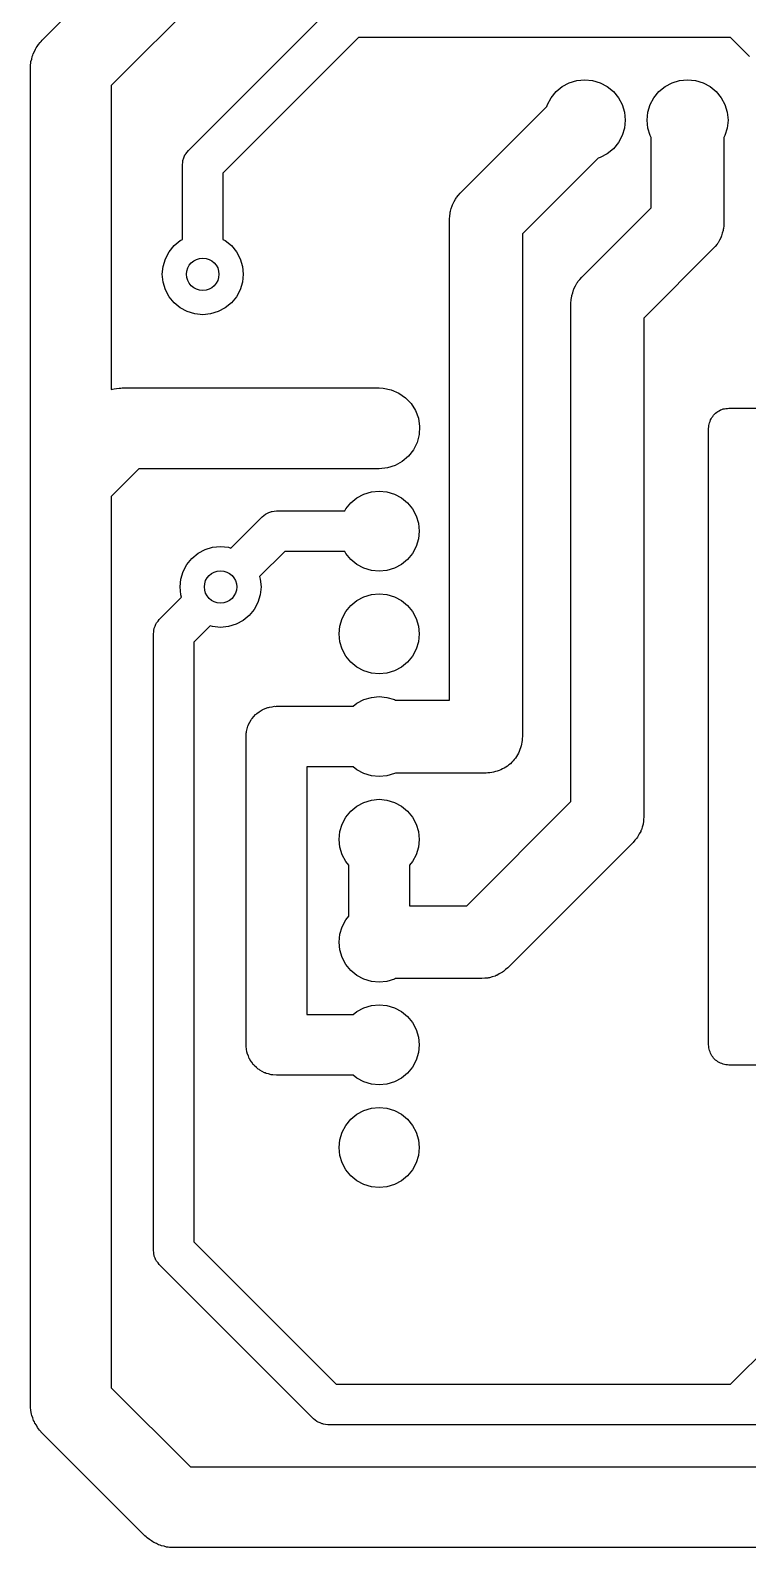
# Model space of a CAD drawing. Extents: x 3.06 to 6.65, y -4.89 to -2.07.
# Drawn here: x 3.061 to 3.758, y -4.889 to -3.413 of the extents above; entities that cross this region are included whole.
import ezdxf

# ---------------------------------------------------------------- set-up
doc = ezdxf.new("R2010")
doc.units = 0
doc.header["$MEASUREMENT"] = 0
doc.layers.add('BLACK', color=7, linetype='CONTINUOUS')

msp = doc.modelspace()

# ---------------------------------------------------------------- linework, layer by layer
at = {"layer": 'BLACK', "linetype": 'CONTINUOUS'}
for p, q in [((3.07216, -3.42216), (3.29381, -3.20051)), ((3.33796, -3.26772), (3.13937, -3.46631)), ((3.21443, -3.52939), (3.35773, -3.38608)), ((3.0687, -3.4264), (3.07013, -3.42436)), ((3.07013, -3.42436), (3.07121, -3.42332)), ((3.07121, -3.42332), (3.07216, -3.42216)), ((3.37981, -3.41969), (3.24803, -3.55146)), ((3.74185, -3.41969), (3.37981, -3.41969)), ((3.76038, -3.43821), (3.74185, -3.41969)), ((3.06125, -3.44305), (3.06193, -3.44066)), ((3.06193, -3.44066), (3.06244, -3.43821)), ((3.06244, -3.43821), (3.06303, -3.43684)), ((3.06303, -3.43684), (3.06344, -3.4354)), ((3.06344, -3.4354), (3.06459, -3.43319)), ((3.06459, -3.43319), (3.06558, -3.43089)), ((3.06558, -3.43089), (3.06643, -3.42966)), ((3.06643, -3.42966), (3.06713, -3.42833)), ((3.06713, -3.42833), (3.0687, -3.4264)), ((3.06063, -3.45), (3.06083, -3.44602)), ((3.06063, -3.85), (3.06063, -3.45)), ((3.06083, -3.44602), (3.06113, -3.44455)), ((3.06113, -3.44455), (3.06125, -3.44305)), ((3.13937, -3.46631), (3.13937, -3.76211)), ((3.57216, -3.47216), (3.57813, -3.46726)), ((3.57813, -3.46726), (3.58493, -3.46363)), ((3.58493, -3.46363), (3.59232, -3.46139)), ((3.59232, -3.46139), (3.6, -3.46063)), ((3.6, -3.46063), (3.60768, -3.46139)), ((3.60768, -3.46139), (3.61507, -3.46363)), ((3.61507, -3.46363), (3.62187, -3.46726)), ((3.62187, -3.46726), (3.62784, -3.47216)), ((3.67216, -3.47216), (3.67813, -3.46726)), ((3.67813, -3.46726), (3.68493, -3.46363)), ((3.68493, -3.46363), (3.69232, -3.46139)), ((3.69232, -3.46139), (3.7, -3.46063)), ((3.7, -3.46063), (3.70768, -3.46139)), ((3.70768, -3.46139), (3.71507, -3.46363)), ((3.71507, -3.46363), (3.72187, -3.46726)), ((3.72187, -3.46726), (3.72784, -3.47216)), ((3.56305, -3.48684), (3.56363, -3.48493)), ((3.56363, -3.48493), (3.56726, -3.47813)), ((3.56726, -3.47813), (3.57216, -3.47216)), ((3.62784, -3.47216), (3.63274, -3.47813)), ((3.63274, -3.47813), (3.63637, -3.48493)), ((3.63637, -3.48493), (3.63861, -3.49232)), ((3.66139, -3.49232), (3.66363, -3.48493)), ((3.66363, -3.48493), (3.66726, -3.47813)), ((3.66726, -3.47813), (3.67216, -3.47216)), ((3.72784, -3.47216), (3.73274, -3.47813)), ((3.73274, -3.47813), (3.73637, -3.48493)), ((3.73637, -3.48493), (3.73861, -3.49232)), ((3.47888, -3.57101), (3.56305, -3.48684)), ((3.63861, -3.49232), (3.63937, -3.5)), ((3.66063, -3.5), (3.66139, -3.49232)), ((3.73861, -3.49232), (3.73937, -3.5)), ((3.63861, -3.50768), (3.63637, -3.51507)), ((3.63937, -3.5), (3.63861, -3.50768)), ((3.66139, -3.50768), (3.66063, -3.5)), ((3.66363, -3.51507), (3.66139, -3.50768)), ((3.73861, -3.50768), (3.73637, -3.51507)), ((3.73937, -3.5), (3.73861, -3.50768)), ((3.21317, -3.53107), (3.21443, -3.52939)), ((3.62784, -3.52784), (3.62187, -3.53274)), ((3.63274, -3.52187), (3.62784, -3.52784)), ((3.63637, -3.51507), (3.63274, -3.52187)), ((3.66457, -3.51683), (3.66363, -3.51507)), ((3.66457, -3.58532), (3.66457, -3.51683)), ((3.73637, -3.51507), (3.73543, -3.51683)), ((3.73543, -3.51683), (3.73543, -3.6)), ((3.20866, -3.54331), (3.20896, -3.54122)), ((3.20866, -3.6161), (3.20866, -3.54331)), ((3.20896, -3.54122), (3.20911, -3.53912)), ((3.20911, -3.53912), (3.20936, -3.53846)), ((3.20936, -3.53846), (3.20946, -3.53776)), ((3.20946, -3.53776), (3.21033, -3.53585)), ((3.21033, -3.53585), (3.21107, -3.53387)), ((3.21107, -3.53387), (3.21149, -3.53331)), ((3.21149, -3.53331), (3.21179, -3.53266)), ((3.21179, -3.53266), (3.21317, -3.53107)), ((3.61316, -3.53695), (3.53937, -3.61074)), ((3.61507, -3.53637), (3.61316, -3.53695)), ((3.62187, -3.53274), (3.61507, -3.53637)), ((3.24803, -3.55146), (3.24803, -3.6161)), ((3.47527, -3.57524), (3.47713, -3.57317)), ((3.47713, -3.57317), (3.47888, -3.57101)), ((3.46928, -3.5887), (3.47014, -3.58605)), ((3.47014, -3.58605), (3.47086, -3.58336)), ((3.47086, -3.58336), (3.47128, -3.58254)), ((3.47128, -3.58254), (3.47157, -3.58165)), ((3.47157, -3.58165), (3.47296, -3.57924)), ((3.47296, -3.57924), (3.47422, -3.57676)), ((3.47422, -3.57676), (3.47481, -3.57604)), ((3.47481, -3.57604), (3.47527, -3.57524)), ((3.59699, -3.6529), (3.66457, -3.58532)), ((3.4685, -3.59606), (3.46879, -3.5933)), ((3.4685, -4.06457), (3.4685, -3.59606)), ((3.46879, -3.5933), (3.46894, -3.59052)), ((3.46894, -3.59052), (3.46918, -3.58962)), ((3.46918, -3.58962), (3.46928, -3.5887)), ((3.73514, -3.60277), (3.735, -3.60554)), ((3.73543, -3.6), (3.73514, -3.60277)), ((3.20051, -3.62216), (3.20647, -3.61726)), ((3.20647, -3.61726), (3.20866, -3.6161)), ((3.24803, -3.6161), (3.25022, -3.61726)), ((3.25022, -3.61726), (3.25619, -3.62216)), ((3.53937, -3.61074), (3.53937, -4.1)), ((3.73098, -3.61682), (3.72972, -3.6193)), ((3.73237, -3.61441), (3.73098, -3.61682)), ((3.73266, -3.61353), (3.73237, -3.61441)), ((3.73308, -3.6127), (3.73266, -3.61353)), ((3.7338, -3.61001), (3.73308, -3.6127)), ((3.73466, -3.60737), (3.7338, -3.61001)), ((3.73476, -3.60644), (3.73466, -3.60737)), ((3.735, -3.60554), (3.73476, -3.60644)), ((3.19197, -3.63493), (3.19561, -3.62813)), ((3.19561, -3.62813), (3.20051, -3.62216)), ((3.25619, -3.62216), (3.26108, -3.62813)), ((3.26108, -3.62813), (3.26472, -3.63493)), ((3.72505, -3.62505), (3.65748, -3.69263)), ((3.72681, -3.62289), (3.72505, -3.62505)), ((3.72867, -3.62083), (3.72681, -3.62289)), ((3.72913, -3.62002), (3.72867, -3.62083)), ((3.72972, -3.6193), (3.72913, -3.62002)), ((3.18898, -3.65), (3.18973, -3.64232)), ((3.18973, -3.64232), (3.19197, -3.63493)), ((3.26472, -3.63493), (3.26696, -3.64232)), ((3.26696, -3.64232), (3.26772, -3.65)), ((3.18973, -3.65768), (3.18898, -3.65)), ((3.19197, -3.66507), (3.18973, -3.65768)), ((3.26696, -3.65768), (3.26472, -3.66507)), ((3.26772, -3.65), (3.26696, -3.65768)), ((3.58968, -3.66354), (3.59107, -3.66113)), ((3.59107, -3.66113), (3.59233, -3.65865)), ((3.59233, -3.65865), (3.59292, -3.65793)), ((3.59292, -3.65793), (3.59338, -3.65713)), ((3.59338, -3.65713), (3.59524, -3.65506)), ((3.59524, -3.65506), (3.59699, -3.6529)), ((3.19561, -3.67187), (3.19197, -3.66507)), ((3.20051, -3.67784), (3.19561, -3.67187)), ((3.26108, -3.67187), (3.25619, -3.67784)), ((3.26472, -3.66507), (3.26108, -3.67187)), ((3.58661, -3.67795), (3.5869, -3.67519)), ((3.5869, -3.67519), (3.58705, -3.67241)), ((3.58705, -3.67241), (3.58729, -3.67151)), ((3.58729, -3.67151), (3.58739, -3.67059)), ((3.58739, -3.67059), (3.58825, -3.66794)), ((3.58825, -3.66794), (3.58897, -3.66525)), ((3.58897, -3.66525), (3.58939, -3.66443)), ((3.58939, -3.66443), (3.58968, -3.66354)), ((3.20647, -3.68274), (3.20051, -3.67784)), ((3.21328, -3.68637), (3.20647, -3.68274)), ((3.22067, -3.68861), (3.21328, -3.68637)), ((3.22835, -3.68937), (3.22067, -3.68861)), ((3.23603, -3.68861), (3.22835, -3.68937)), ((3.24341, -3.68637), (3.23603, -3.68861)), ((3.25022, -3.68274), (3.24341, -3.68637)), ((3.25619, -3.67784), (3.25022, -3.68274)), ((3.58661, -4.16328), (3.58661, -3.67795)), ((3.65748, -3.69263), (3.65748, -4.17795)), ((3.13937, -3.76211), (3.14064, -3.76188)), ((3.14064, -3.76188), (3.14207, -3.76144)), ((3.14207, -3.76144), (3.14456, -3.76118)), ((3.14456, -3.76118), (3.14701, -3.76074)), ((3.14701, -3.76074), (3.14851, -3.76078)), ((3.14851, -3.76078), (3.15, -3.76063)), ((3.15, -3.76063), (3.4, -3.76063)), ((3.4, -3.76063), (3.40398, -3.76083)), ((3.40398, -3.76083), (3.41179, -3.76244)), ((3.41179, -3.76244), (3.41911, -3.76558)), ((3.41911, -3.76558), (3.42564, -3.77013)), ((3.42564, -3.77013), (3.43113, -3.7759)), ((3.43113, -3.7759), (3.43535, -3.78266)), ((3.736, -3.78091), (3.73736, -3.78052)), ((3.73736, -3.78052), (3.73876, -3.78052)), ((3.73876, -3.78052), (3.74016, -3.78031)), ((3.74016, -3.78031), (3.96654, -3.78031)), ((3.43535, -3.78266), (3.43811, -3.79013)), ((3.43811, -3.79013), (3.43932, -3.79801)), ((3.72107, -3.79585), (3.72127, -3.79445)), ((3.72127, -3.79445), (3.72185, -3.79317)), ((3.72185, -3.79317), (3.72225, -3.79182)), ((3.72225, -3.79182), (3.72301, -3.79064)), ((3.72301, -3.79064), (3.7236, -3.78936)), ((3.7236, -3.78936), (3.72452, -3.78829)), ((3.72452, -3.78829), (3.72528, -3.78711)), ((3.72528, -3.78711), (3.72634, -3.78619)), ((3.72634, -3.78619), (3.72727, -3.78512)), ((3.72727, -3.78512), (3.72845, -3.78436)), ((3.72845, -3.78436), (3.72951, -3.78344)), ((3.72951, -3.78344), (3.7308, -3.78286)), ((3.7308, -3.78286), (3.73198, -3.78209)), ((3.73198, -3.78209), (3.73333, -3.7817)), ((3.73333, -3.7817), (3.73461, -3.78111)), ((3.73461, -3.78111), (3.736, -3.78091)), ((3.43892, -3.80596), (3.43692, -3.81367)), ((3.43932, -3.79801), (3.43892, -3.80596)), ((3.72047, -3.8), (3.72067, -3.79861)), ((3.72047, -4.4), (3.72047, -3.8)), ((3.72067, -3.7972), (3.72107, -3.79585)), ((3.72067, -3.79861), (3.72067, -3.7972)), ((3.43341, -3.82083), (3.42854, -3.82712)), ((3.43692, -3.81367), (3.43341, -3.82083)), ((3.16631, -3.83937), (3.13937, -3.86631)), ((3.4, -3.83937), (3.16631, -3.83937)), ((3.40793, -3.83856), (3.4, -3.83937)), ((3.41553, -3.83618), (3.40793, -3.83856)), ((3.42249, -3.83231), (3.41553, -3.83618)), ((3.42854, -3.82712), (3.42249, -3.83231)), ((3.06063, -4.75), (3.06063, -3.85)), ((3.13937, -3.86631), (3.13937, -4.73369)), ((3.37244, -3.87244), (3.37835, -3.86759)), ((3.37835, -3.86759), (3.38508, -3.86399)), ((3.38508, -3.86399), (3.3924, -3.86177)), ((3.3924, -3.86177), (3.4, -3.86102)), ((3.4, -3.86102), (3.4076, -3.86177)), ((3.4076, -3.86177), (3.41492, -3.86399)), ((3.41492, -3.86399), (3.42165, -3.86759)), ((3.42165, -3.86759), (3.42756, -3.87244)), ((3.28777, -3.88482), (3.28936, -3.88344)), ((3.28936, -3.88344), (3.29, -3.88315)), ((3.29, -3.88315), (3.29057, -3.88272)), ((3.29057, -3.88272), (3.29254, -3.88199)), ((3.29254, -3.88199), (3.29445, -3.88111)), ((3.29445, -3.88111), (3.29515, -3.88101)), ((3.29515, -3.88101), (3.29582, -3.88076)), ((3.29582, -3.88076), (3.29792, -3.88061)), ((3.29792, -3.88061), (3.3, -3.88031)), ((3.3, -3.88031), (3.36654, -3.88031)), ((3.36654, -3.88031), (3.36759, -3.87835)), ((3.36759, -3.87835), (3.37244, -3.87244)), ((3.42756, -3.87244), (3.43241, -3.87835)), ((3.43241, -3.87835), (3.43601, -3.88508)), ((3.25572, -3.91644), (3.28608, -3.88608)), ((3.28608, -3.88608), (3.28777, -3.88482)), ((3.43601, -3.88508), (3.43823, -3.8924)), ((3.43823, -3.8924), (3.43898, -3.9)), ((3.43823, -3.9076), (3.43601, -3.91492)), ((3.43898, -3.9), (3.43823, -3.9076)), ((3.21293, -3.93246), (3.21783, -3.92649)), ((3.21783, -3.92649), (3.2238, -3.9216)), ((3.2238, -3.9216), (3.2306, -3.91796)), ((3.2306, -3.91796), (3.23799, -3.91572)), ((3.23799, -3.91572), (3.24567, -3.91496)), ((3.24567, -3.91496), (3.25335, -3.91572)), ((3.25335, -3.91572), (3.25572, -3.91644)), ((3.30815, -3.91969), (3.28356, -3.94428)), ((3.36654, -3.91969), (3.30815, -3.91969)), ((3.36759, -3.92165), (3.36654, -3.91969)), ((3.37244, -3.92756), (3.36759, -3.92165)), ((3.37835, -3.93241), (3.37244, -3.92756)), ((3.42756, -3.92756), (3.42165, -3.93241)), ((3.43241, -3.92165), (3.42756, -3.92756)), ((3.43601, -3.91492), (3.43241, -3.92165)), ((3.20706, -3.94665), (3.2093, -3.93926)), ((3.2093, -3.93926), (3.21293, -3.93246)), ((3.38508, -3.93601), (3.37835, -3.93241)), ((3.3924, -3.93823), (3.38508, -3.93601)), ((3.4, -3.93898), (3.3924, -3.93823)), ((3.4076, -3.93823), (3.4, -3.93898)), ((3.41492, -3.93601), (3.4076, -3.93823)), ((3.42165, -3.93241), (3.41492, -3.93601)), ((3.2063, -3.95433), (3.20706, -3.94665)), ((3.20706, -3.96201), (3.2063, -3.95433)), ((3.28356, -3.94428), (3.28428, -3.94665)), ((3.28428, -3.94665), (3.28504, -3.95433)), ((3.28504, -3.95433), (3.28428, -3.96201)), ((3.18608, -3.98608), (3.20778, -3.96439)), ((3.20778, -3.96439), (3.20706, -3.96201)), ((3.28204, -3.9694), (3.2784, -3.9762)), ((3.28428, -3.96201), (3.28204, -3.9694)), ((3.36759, -3.97835), (3.37244, -3.97244)), ((3.37244, -3.97244), (3.37835, -3.96759)), ((3.37835, -3.96759), (3.38508, -3.96399)), ((3.38508, -3.96399), (3.3924, -3.96177)), ((3.3924, -3.96177), (3.4, -3.96102)), ((3.4, -3.96102), (3.4076, -3.96177)), ((3.4076, -3.96177), (3.41492, -3.96399)), ((3.41492, -3.96399), (3.42165, -3.96759)), ((3.42165, -3.96759), (3.42756, -3.97244)), ((3.42756, -3.97244), (3.43241, -3.97835)), ((3.18482, -3.98777), (3.18608, -3.98608)), ((3.26754, -3.98707), (3.26074, -3.9907)), ((3.27351, -3.98217), (3.26754, -3.98707)), ((3.2784, -3.9762), (3.27351, -3.98217)), ((3.36177, -3.9924), (3.36399, -3.98508)), ((3.36399, -3.98508), (3.36759, -3.97835)), ((3.43241, -3.97835), (3.43601, -3.98508)), ((3.43601, -3.98508), (3.43823, -3.9924)), ((3.18031, -4), (3.18061, -3.99792)), ((3.18031, -4.6), (3.18031, -4)), ((3.18061, -3.99792), (3.18076, -3.99582)), ((3.18076, -3.99582), (3.18101, -3.99515)), ((3.18101, -3.99515), (3.18111, -3.99445)), ((3.18111, -3.99445), (3.18199, -3.99254)), ((3.18199, -3.99254), (3.18272, -3.99057)), ((3.18272, -3.99057), (3.18315, -3.99)), ((3.18315, -3.99), (3.18344, -3.98936)), ((3.18344, -3.98936), (3.18482, -3.98777)), ((3.23561, -3.99222), (3.21969, -4.00815)), ((3.23799, -3.99294), (3.23561, -3.99222)), ((3.24567, -3.9937), (3.23799, -3.99294)), ((3.25335, -3.99294), (3.24567, -3.9937)), ((3.26074, -3.9907), (3.25335, -3.99294)), ((3.36102, -4), (3.36177, -3.9924)), ((3.36177, -4.0076), (3.36102, -4)), ((3.43823, -3.9924), (3.43898, -4)), ((3.43898, -4), (3.43823, -4.0076)), ((3.21969, -4.00815), (3.21969, -4.59185)), ((3.36399, -4.01492), (3.36177, -4.0076)), ((3.36759, -4.02165), (3.36399, -4.01492)), ((3.43601, -4.01492), (3.43241, -4.02165)), ((3.43823, -4.0076), (3.43601, -4.01492)), ((3.37244, -4.02756), (3.36759, -4.02165)), ((3.37835, -4.03241), (3.37244, -4.02756)), ((3.42756, -4.02756), (3.42165, -4.03241)), ((3.43241, -4.02165), (3.42756, -4.02756)), ((3.38508, -4.03601), (3.37835, -4.03241)), ((3.3924, -4.03823), (3.38508, -4.03601)), ((3.4, -4.03898), (3.3924, -4.03823)), ((3.4076, -4.03823), (3.4, -4.03898)), ((3.41492, -4.03601), (3.4076, -4.03823)), ((3.42165, -4.03241), (3.41492, -4.03601)), ((3.3924, -4.06177), (3.4, -4.06102)), ((3.4, -4.06102), (3.4076, -4.06177)), ((3.28317, -4.07597), (3.28524, -4.07443)), ((3.28524, -4.07443), (3.28603, -4.07409)), ((3.28603, -4.07409), (3.28675, -4.07361)), ((3.28675, -4.07361), (3.28917, -4.07273)), ((3.28917, -4.07273), (3.29153, -4.07171)), ((3.29153, -4.07171), (3.29238, -4.07156)), ((3.29238, -4.07156), (3.29319, -4.07127)), ((3.29319, -4.07127), (3.29575, -4.07097)), ((3.29575, -4.07097), (3.29828, -4.07052)), ((3.29828, -4.07052), (3.29914, -4.07057)), ((3.29914, -4.07057), (3.3, -4.07047)), ((3.3, -4.07047), (3.37484, -4.07047)), ((3.37484, -4.07047), (3.37835, -4.06759)), ((3.37835, -4.06759), (3.38508, -4.06399)), ((3.38508, -4.06399), (3.3924, -4.06177)), ((3.4076, -4.06177), (3.41492, -4.06399)), ((3.41492, -4.06399), (3.41599, -4.06457)), ((3.41599, -4.06457), (3.4685, -4.06457)), ((3.27166, -4.09241), (3.27225, -4.0899)), ((3.27225, -4.0899), (3.27264, -4.08913)), ((3.27264, -4.08913), (3.27289, -4.0883)), ((3.27289, -4.0883), (3.27417, -4.08608)), ((3.27417, -4.08608), (3.27533, -4.08377)), ((3.27533, -4.08377), (3.27588, -4.08311)), ((3.27588, -4.08311), (3.27632, -4.08237)), ((3.27632, -4.08237), (3.27808, -4.08049)), ((3.27808, -4.08049), (3.27974, -4.07852)), ((3.27974, -4.07852), (3.28043, -4.07801)), ((3.28043, -4.07801), (3.28102, -4.07738)), ((3.28102, -4.07738), (3.28317, -4.07597)), ((3.27047, -4.1), (3.27067, -4.09657)), ((3.27047, -4.4), (3.27047, -4.1)), ((3.27067, -4.09657), (3.27087, -4.09573)), ((3.27087, -4.09573), (3.27092, -4.09487)), ((3.27092, -4.09487), (3.27166, -4.09241)), ((3.53918, -4.1037), (3.53879, -4.10552)), ((3.53937, -4.1), (3.53918, -4.10185)), ((3.53918, -4.10185), (3.53918, -4.1037)), ((3.53353, -4.11922), (3.5326, -4.12083)), ((3.53462, -4.11772), (3.53353, -4.11922)), ((3.53538, -4.11602), (3.53462, -4.11772)), ((3.53631, -4.11441), (3.53538, -4.11602)), ((3.53688, -4.11265), (3.53631, -4.11441)), ((3.53764, -4.11095), (3.53688, -4.11265)), ((3.53802, -4.10913), (3.53764, -4.11095)), ((3.5386, -4.10737), (3.53802, -4.10913)), ((3.53879, -4.10552), (3.5386, -4.10737)), ((3.37484, -4.12953), (3.32953, -4.12953)), ((3.32953, -4.12953), (3.32953, -4.37047)), ((3.37835, -4.13241), (3.37484, -4.12953)), ((3.38508, -4.13601), (3.37835, -4.13241)), ((3.50946, -4.13485), (3.50764, -4.13524)), ((3.5113, -4.13466), (3.50946, -4.13485)), ((3.51307, -4.13408), (3.5113, -4.13466)), ((3.51489, -4.1337), (3.51307, -4.13408)), ((3.51658, -4.13294), (3.51489, -4.1337)), ((3.51835, -4.13237), (3.51658, -4.13294)), ((3.51996, -4.13144), (3.51835, -4.13237)), ((3.52165, -4.13069), (3.51996, -4.13144)), ((3.52316, -4.12959), (3.52165, -4.13069)), ((3.52476, -4.12867), (3.52316, -4.12959)), ((3.52614, -4.12742), (3.52476, -4.12867)), ((3.52765, -4.12633), (3.52614, -4.12742)), ((3.52889, -4.12495), (3.52765, -4.12633)), ((3.53027, -4.12371), (3.52889, -4.12495)), ((3.53136, -4.12221), (3.53027, -4.12371)), ((3.5326, -4.12083), (3.53136, -4.12221)), ((3.3924, -4.13823), (3.38508, -4.13601)), ((3.4, -4.13898), (3.3924, -4.13823)), ((3.4076, -4.13823), (3.4, -4.13898)), ((3.41492, -4.13601), (3.4076, -4.13823)), ((3.41599, -4.13543), (3.41492, -4.13601)), ((3.50394, -4.13543), (3.41599, -4.13543)), ((3.50578, -4.13524), (3.50394, -4.13543)), ((3.50764, -4.13524), (3.50578, -4.13524)), ((3.37835, -4.16759), (3.38508, -4.16399)), ((3.38508, -4.16399), (3.3924, -4.16177)), ((3.3924, -4.16177), (3.4, -4.16102)), ((3.4, -4.16102), (3.4076, -4.16177)), ((3.4076, -4.16177), (3.41492, -4.16399)), ((3.41492, -4.16399), (3.42165, -4.16759)), ((3.48532, -4.26457), (3.58661, -4.16328)), ((3.36399, -4.18508), (3.36759, -4.17835)), ((3.36759, -4.17835), (3.37244, -4.17244)), ((3.37244, -4.17244), (3.37835, -4.16759)), ((3.42165, -4.16759), (3.42756, -4.17244)), ((3.42756, -4.17244), (3.43241, -4.17835)), ((3.43241, -4.17835), (3.43601, -4.18508)), ((3.65748, -4.17795), (3.65719, -4.18072)), ((3.36102, -4.2), (3.36177, -4.1924)), ((3.36177, -4.1924), (3.36399, -4.18508)), ((3.43601, -4.18508), (3.43823, -4.1924)), ((3.43823, -4.1924), (3.43898, -4.2)), ((3.65442, -4.19236), (3.65303, -4.19477)), ((3.6547, -4.19148), (3.65442, -4.19236)), ((3.65513, -4.19065), (3.6547, -4.19148)), ((3.65585, -4.18797), (3.65513, -4.19065)), ((3.65671, -4.18532), (3.65585, -4.18797)), ((3.6568, -4.18439), (3.65671, -4.18532)), ((3.65704, -4.1835), (3.6568, -4.18439)), ((3.65719, -4.18072), (3.65704, -4.1835)), ((3.36177, -4.2076), (3.36102, -4.2)), ((3.36399, -4.21492), (3.36177, -4.2076)), ((3.43823, -4.2076), (3.43601, -4.21492)), ((3.43898, -4.2), (3.43823, -4.2076)), ((3.6471, -4.20301), (3.52505, -4.32505)), ((3.64885, -4.20085), (3.6471, -4.20301)), ((3.65071, -4.19878), (3.64885, -4.20085)), ((3.65118, -4.19797), (3.65071, -4.19878)), ((3.65176, -4.19725), (3.65118, -4.19797)), ((3.65303, -4.19477), (3.65176, -4.19725)), ((3.36759, -4.22165), (3.36399, -4.21492)), ((3.37047, -4.22516), (3.36759, -4.22165)), ((3.43241, -4.22165), (3.42953, -4.22516)), ((3.43601, -4.21492), (3.43241, -4.22165)), ((3.37047, -4.27484), (3.37047, -4.22516)), ((3.42953, -4.22516), (3.42953, -4.26457)), ((3.42953, -4.26457), (3.48532, -4.26457)), ((3.36399, -4.28508), (3.36759, -4.27835)), ((3.36759, -4.27835), (3.37047, -4.27484)), ((3.36102, -4.3), (3.36177, -4.2924)), ((3.36177, -4.2924), (3.36399, -4.28508)), ((3.36177, -4.3076), (3.36102, -4.3)), ((3.36399, -4.31492), (3.36177, -4.3076)), ((3.36759, -4.32165), (3.36399, -4.31492)), ((3.37244, -4.32756), (3.36759, -4.32165)), ((3.52289, -4.32681), (3.52083, -4.32867)), ((3.52505, -4.32505), (3.52289, -4.32681)), ((3.37835, -4.33241), (3.37244, -4.32756)), ((3.38508, -4.33601), (3.37835, -4.33241)), ((3.3924, -4.33823), (3.38508, -4.33601)), ((3.4, -4.33898), (3.3924, -4.33823)), ((3.4076, -4.33823), (3.4, -4.33898)), ((3.41492, -4.33601), (3.4076, -4.33823)), ((3.41599, -4.33543), (3.41492, -4.33601)), ((3.5, -4.33543), (3.41599, -4.33543)), ((3.50277, -4.33514), (3.5, -4.33543)), ((3.50554, -4.335), (3.50277, -4.33514)), ((3.50644, -4.33476), (3.50554, -4.335)), ((3.50737, -4.33466), (3.50644, -4.33476)), ((3.51001, -4.3338), (3.50737, -4.33466)), ((3.5127, -4.33308), (3.51001, -4.3338)), ((3.51353, -4.33266), (3.5127, -4.33308)), ((3.51441, -4.33237), (3.51353, -4.33266)), ((3.51682, -4.33098), (3.51441, -4.33237)), ((3.5193, -4.32972), (3.51682, -4.33098)), ((3.52002, -4.32913), (3.5193, -4.32972)), ((3.52083, -4.32867), (3.52002, -4.32913)), ((3.32953, -4.37047), (3.37484, -4.37047)), ((3.37484, -4.37047), (3.37835, -4.36759)), ((3.37835, -4.36759), (3.38508, -4.36399)), ((3.38508, -4.36399), (3.3924, -4.36177)), ((3.3924, -4.36177), (3.4, -4.36102)), ((3.4, -4.36102), (3.4076, -4.36177)), ((3.4076, -4.36177), (3.41492, -4.36399)), ((3.41492, -4.36399), (3.42165, -4.36759)), ((3.42165, -4.36759), (3.42756, -4.37244)), ((3.42756, -4.37244), (3.43241, -4.37835)), ((3.43241, -4.37835), (3.43601, -4.38508)), ((3.43601, -4.38508), (3.43823, -4.3924)), ((3.27057, -4.40086), (3.27047, -4.4)), ((3.43823, -4.3924), (3.43898, -4.4)), ((3.43898, -4.4), (3.43823, -4.4076)), ((3.72067, -4.40139), (3.72047, -4.4)), ((3.27052, -4.40172), (3.27057, -4.40086)), ((3.27097, -4.40425), (3.27052, -4.40172)), ((3.27127, -4.40681), (3.27097, -4.40425)), ((3.27156, -4.40762), (3.27127, -4.40681)), ((3.27171, -4.40847), (3.27156, -4.40762)), ((3.27273, -4.41083), (3.27171, -4.40847)), ((3.27361, -4.41325), (3.27273, -4.41083)), ((3.27409, -4.41397), (3.27361, -4.41325)), ((3.27443, -4.41476), (3.27409, -4.41397)), ((3.27597, -4.41683), (3.27443, -4.41476)), ((3.43601, -4.41492), (3.43241, -4.42165)), ((3.43823, -4.4076), (3.43601, -4.41492)), ((3.72067, -4.4028), (3.72067, -4.40139)), ((3.72107, -4.40415), (3.72067, -4.4028)), ((3.72127, -4.40555), (3.72107, -4.40415)), ((3.72185, -4.40683), (3.72127, -4.40555)), ((3.72225, -4.40818), (3.72185, -4.40683)), ((3.72301, -4.40936), (3.72225, -4.40818)), ((3.7236, -4.41064), (3.72301, -4.40936)), ((3.72452, -4.41171), (3.7236, -4.41064)), ((3.72528, -4.41289), (3.72452, -4.41171)), ((3.72634, -4.41381), (3.72528, -4.41289)), ((3.72727, -4.41488), (3.72634, -4.41381)), ((3.72845, -4.41564), (3.72727, -4.41488)), ((3.27738, -4.41898), (3.27597, -4.41683)), ((3.27801, -4.41957), (3.27738, -4.41898)), ((3.27852, -4.42026), (3.27801, -4.41957)), ((3.28049, -4.42192), (3.27852, -4.42026)), ((3.28237, -4.42368), (3.28049, -4.42192)), ((3.28311, -4.42412), (3.28237, -4.42368)), ((3.28377, -4.42467), (3.28311, -4.42412)), ((3.28608, -4.42583), (3.28377, -4.42467)), ((3.2883, -4.42711), (3.28608, -4.42583)), ((3.28913, -4.42736), (3.2883, -4.42711)), ((3.2899, -4.42775), (3.28913, -4.42736)), ((3.29241, -4.42834), (3.2899, -4.42775)), ((3.29487, -4.42908), (3.29241, -4.42834)), ((3.29573, -4.42913), (3.29487, -4.42908)), ((3.29657, -4.42933), (3.29573, -4.42913)), ((3.3, -4.42953), (3.29657, -4.42933)), ((3.37484, -4.42953), (3.3, -4.42953)), ((3.37835, -4.43241), (3.37484, -4.42953)), ((3.42756, -4.42756), (3.42165, -4.43241)), ((3.43241, -4.42165), (3.42756, -4.42756)), ((3.72951, -4.41656), (3.72845, -4.41564)), ((3.7308, -4.41714), (3.72951, -4.41656)), ((3.73198, -4.41791), (3.7308, -4.41714)), ((3.73333, -4.4183), (3.73198, -4.41791)), ((3.73461, -4.41889), (3.73333, -4.4183)), ((3.736, -4.41909), (3.73461, -4.41889)), ((3.73736, -4.41948), (3.736, -4.41909)), ((3.73876, -4.41948), (3.73736, -4.41948)), ((3.74016, -4.41969), (3.73876, -4.41948)), ((3.96654, -4.41969), (3.74016, -4.41969)), ((3.38508, -4.43601), (3.37835, -4.43241)), ((3.3924, -4.43823), (3.38508, -4.43601)), ((3.4, -4.43898), (3.3924, -4.43823)), ((3.4076, -4.43823), (3.4, -4.43898)), ((3.41492, -4.43601), (3.4076, -4.43823)), ((3.42165, -4.43241), (3.41492, -4.43601)), ((3.36759, -4.47835), (3.37244, -4.47244)), ((3.37244, -4.47244), (3.37835, -4.46759)), ((3.37835, -4.46759), (3.38508, -4.46399)), ((3.38508, -4.46399), (3.3924, -4.46177)), ((3.3924, -4.46177), (3.4, -4.46102)), ((3.4, -4.46102), (3.4076, -4.46177)), ((3.4076, -4.46177), (3.41492, -4.46399)), ((3.41492, -4.46399), (3.42165, -4.46759)), ((3.42165, -4.46759), (3.42756, -4.47244)), ((3.42756, -4.47244), (3.43241, -4.47835)), ((3.36177, -4.4924), (3.36399, -4.48508)), ((3.36399, -4.48508), (3.36759, -4.47835)), ((3.43241, -4.47835), (3.43601, -4.48508)), ((3.43601, -4.48508), (3.43823, -4.4924)), ((3.36102, -4.5), (3.36177, -4.4924)), ((3.36177, -4.5076), (3.36102, -4.5)), ((3.43823, -4.4924), (3.43898, -4.5)), ((3.43898, -4.5), (3.43823, -4.5076)), ((3.36399, -4.51492), (3.36177, -4.5076)), ((3.36759, -4.52165), (3.36399, -4.51492)), ((3.43601, -4.51492), (3.43241, -4.52165)), ((3.43823, -4.5076), (3.43601, -4.51492)), ((3.37244, -4.52756), (3.36759, -4.52165)), ((3.37835, -4.53241), (3.37244, -4.52756)), ((3.38508, -4.53601), (3.37835, -4.53241)), ((3.42165, -4.53241), (3.41492, -4.53601)), ((3.42756, -4.52756), (3.42165, -4.53241)), ((3.43241, -4.52165), (3.42756, -4.52756)), ((3.3924, -4.53823), (3.38508, -4.53601)), ((3.4, -4.53898), (3.3924, -4.53823)), ((3.4076, -4.53823), (3.4, -4.53898)), ((3.41492, -4.53601), (3.4076, -4.53823)), ((3.21969, -4.59185), (3.35815, -4.73031)), ((3.18061, -4.60208), (3.18031, -4.6)), ((3.18076, -4.60418), (3.18061, -4.60208)), ((3.18101, -4.60485), (3.18076, -4.60418)), ((3.18111, -4.60555), (3.18101, -4.60485)), ((3.18199, -4.60746), (3.18111, -4.60555)), ((3.18272, -4.60943), (3.18199, -4.60746)), ((3.18315, -4.61), (3.18272, -4.60943)), ((3.18344, -4.61064), (3.18315, -4.61)), ((3.18482, -4.61223), (3.18344, -4.61064)), ((3.18608, -4.61392), (3.18482, -4.61223)), ((3.33608, -4.76392), (3.18608, -4.61392)), ((3.74185, -4.73031), (3.78031, -4.69185)), ((3.13937, -4.73369), (3.21631, -4.81063)), ((3.35815, -4.73031), (3.74185, -4.73031)), ((3.06078, -4.75149), (3.06063, -4.75)), ((3.06074, -4.75299), (3.06078, -4.75149)), ((3.06118, -4.75544), (3.06074, -4.75299)), ((3.06144, -4.75793), (3.06118, -4.75544)), ((3.06188, -4.75936), (3.06144, -4.75793)), ((3.06215, -4.76083), (3.06188, -4.75936)), ((3.06307, -4.76315), (3.06215, -4.76083)), ((3.06382, -4.76553), (3.06307, -4.76315)), ((3.06455, -4.76684), (3.06382, -4.76553)), ((3.0651, -4.76823), (3.06455, -4.76684)), ((3.06648, -4.77031), (3.0651, -4.76823)), ((3.33777, -4.76518), (3.33608, -4.76392)), ((3.33936, -4.76656), (3.33777, -4.76518)), ((3.34, -4.76685), (3.33936, -4.76656)), ((3.34057, -4.76728), (3.34, -4.76685)), ((3.34254, -4.76801), (3.34057, -4.76728)), ((3.34445, -4.76889), (3.34254, -4.76801)), ((3.34515, -4.76899), (3.34445, -4.76889)), ((3.34582, -4.76924), (3.34515, -4.76899)), ((3.34792, -4.76939), (3.34582, -4.76924)), ((3.35, -4.76969), (3.34792, -4.76939)), ((3.75, -4.76969), (3.35, -4.76969)), ((6.15, -4.76969), (3.75, -4.76969)), ((3.06769, -4.77249), (3.06648, -4.77031)), ((3.06866, -4.77363), (3.06769, -4.77249)), ((3.06949, -4.77488), (3.06866, -4.77363)), ((3.07216, -4.77784), (3.06949, -4.77488)), ((3.17216, -4.87784), (3.07216, -4.77784)), ((3.21631, -4.81063), (6.31063, -4.81063)), ((3.17332, -4.87879), (3.17216, -4.87784)), ((3.17436, -4.87987), (3.17332, -4.87879)), ((3.1764, -4.8813), (3.17436, -4.87987)), ((3.17833, -4.88287), (3.1764, -4.8813)), ((3.17966, -4.88357), (3.17833, -4.88287)), ((3.18089, -4.88442), (3.17966, -4.88357)), ((3.18319, -4.88541), (3.18089, -4.88442)), ((3.1854, -4.88656), (3.18319, -4.88541)), ((3.18684, -4.88697), (3.1854, -4.88656)), ((3.18821, -4.88756), (3.18684, -4.88697)), ((3.19066, -4.88807), (3.18821, -4.88756)), ((3.19305, -4.88875), (3.19066, -4.88807)), ((3.19455, -4.88887), (3.19305, -4.88875)), ((3.19602, -4.88917), (3.19455, -4.88887)), ((3.2, -4.88937), (3.19602, -4.88917)), ((6.35, -4.88937), (3.2, -4.88937))]:
    msp.add_line(p, q, dxfattribs=at)
at = {"layer": 'BLACK'}
for centre in [(3.22835, -3.65), (3.24567, -3.95433)]:
    msp.add_circle(centre, 0.01575, dxfattribs=at)

doc.saveas('drawing.dxf')
